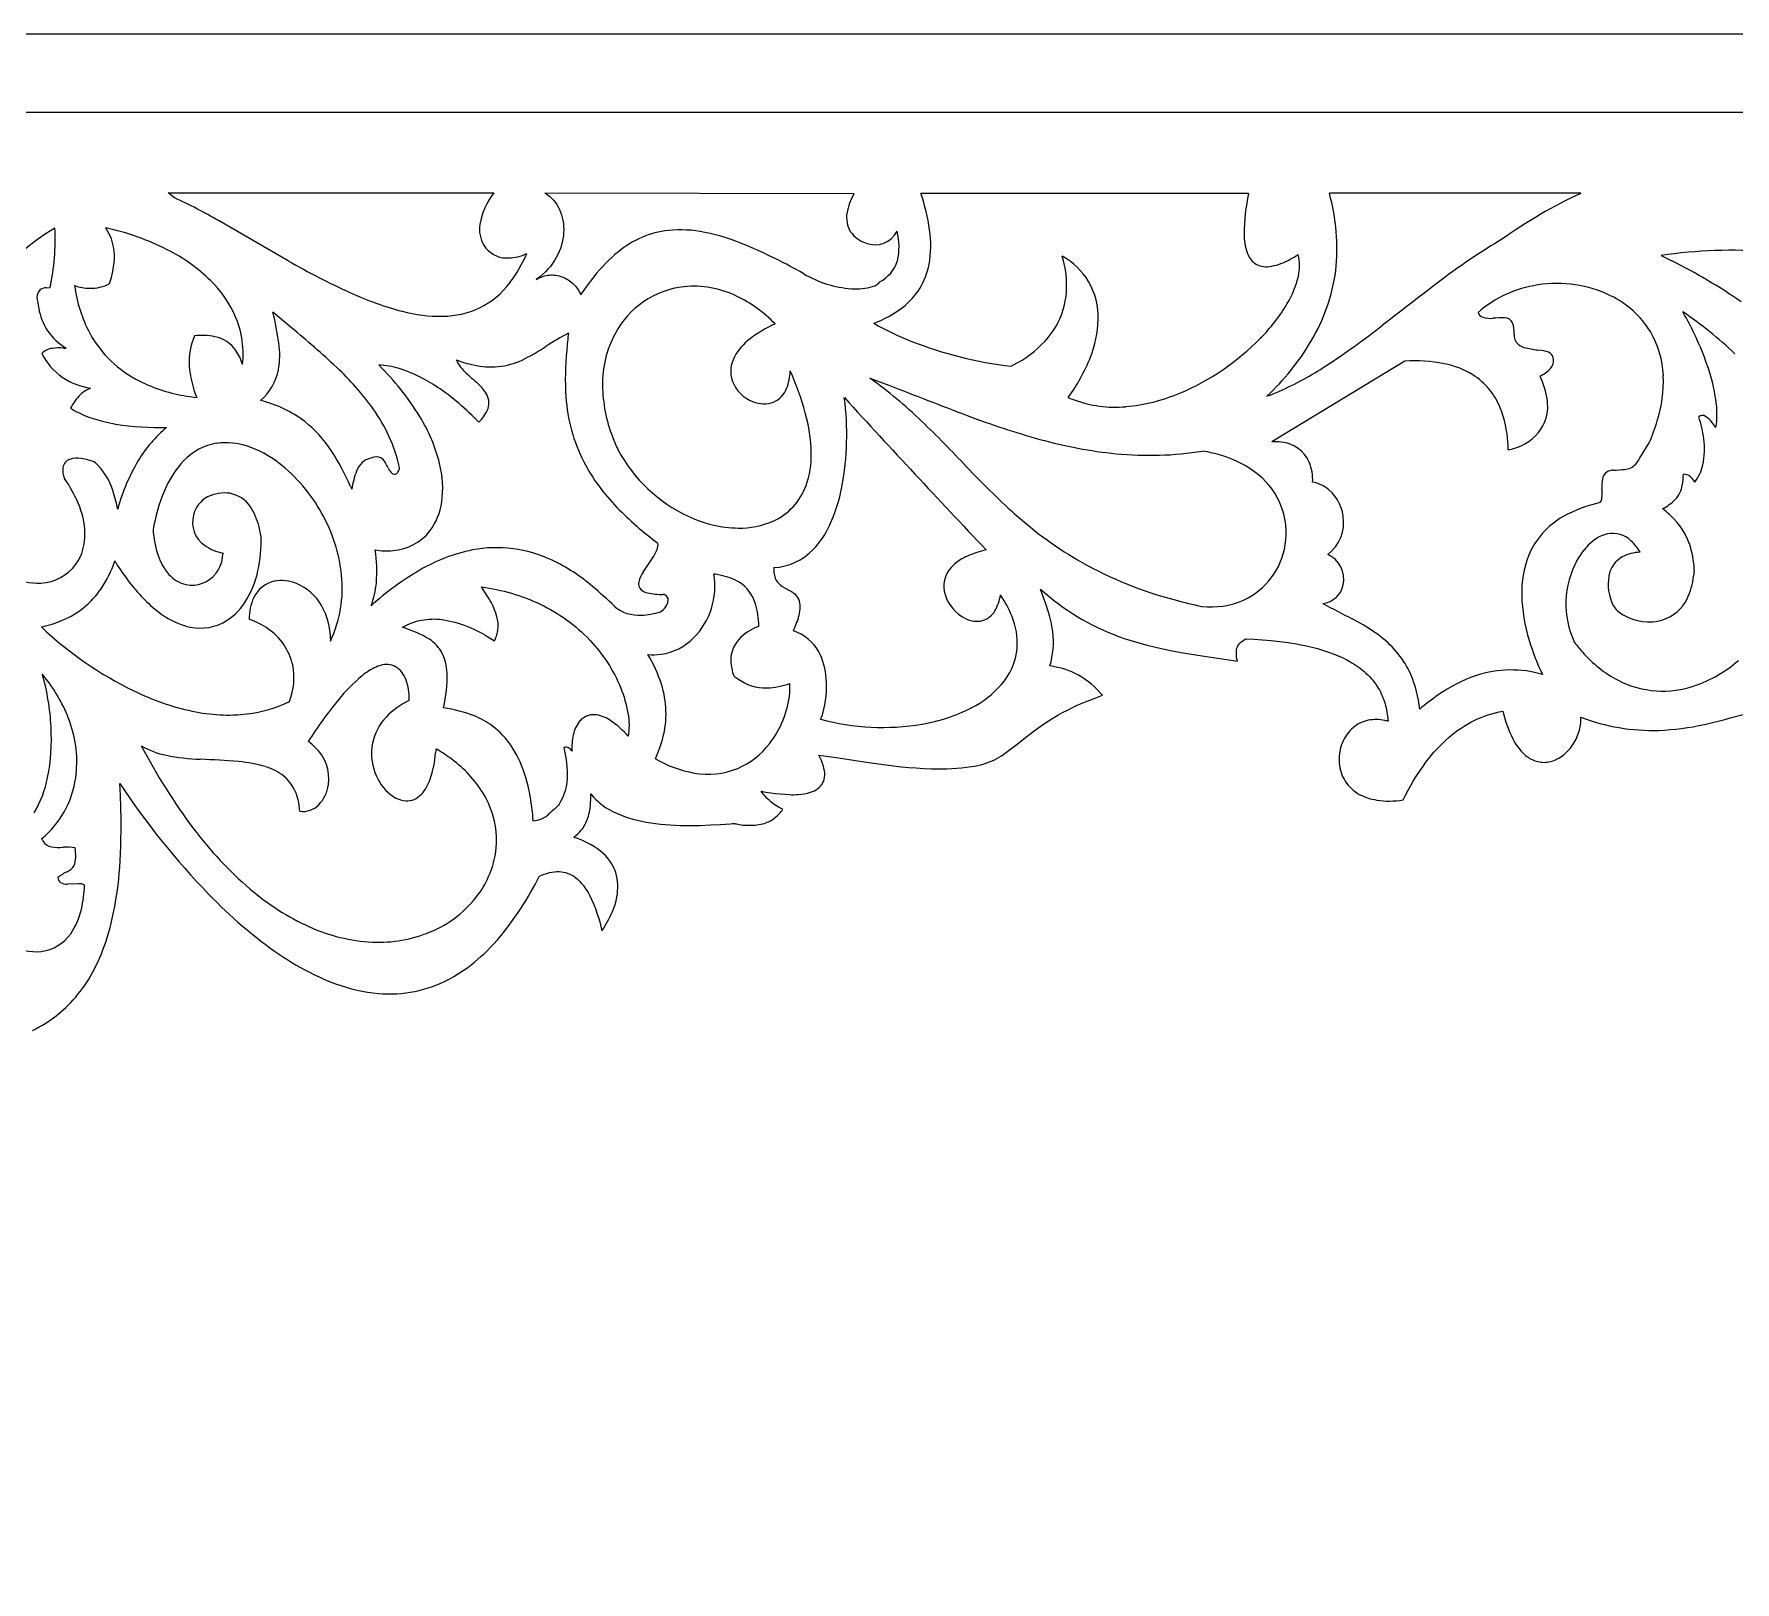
# Model space of a CAD drawing. Header units: millimetres. Extents: x -1870 to 562, y -551 to 7.
# Drawn here: x -608 to -24, y -524 to 7 of the extents above; entities that cross this region are included whole.
import ezdxf

# ---------------------------------------------------------------- set-up
doc = ezdxf.new("R2010")
doc.units = ezdxf.units.MM
doc.header["$MEASUREMENT"] = 0
doc.layers.add('DEFAULT_LAYER', color=1, linetype='Continuous', true_color=0xff0000)

msp = doc.modelspace()

# ---------------------------------------------------------------- linework, layer by layer
at = {"layer": 'DEFAULT_LAYER'}
for p, q in [((-562.04, -47.18), (-450.34, -47.18)), ((-559.89, -48.84), (-562.04, -47.18)), ((-432.77, -47.23), (-431.97, -47.75)), ((-326.75, -47.5), (-432.77, -47.23)), ((-431.97, -47.75), (-431.21, -48.33)), ((-431.21, -48.33), (-430.51, -48.96)), ((-430.51, -48.96), (-429.86, -49.65)), ((-429.86, -49.65), (-429.26, -50.39)), ((-429.26, -50.39), (-428.71, -51.17)), ((-428.71, -51.17), (-428.22, -51.99)), ((-428.22, -51.99), (-427.78, -52.86)), ((-191.35, -47.36), (-303.75, -47.36)), ((-77.37, -47.31), (-163.61, -47.31)), ((-520.87, -70.44), (-544.74, -56.68)), ((-427.78, -52.86), (-427.4, -53.76)), ((-427.4, -53.76), (-427.07, -54.69)), ((-427.07, -54.69), (-426.81, -55.66)), ((-426.81, -55.66), (-426.6, -56.65)), ((-426.6, -56.65), (-426.45, -57.66)), ((-426.45, -57.66), (-426.35, -58.7)), ((-426.81, -64.04), (-427.09, -65.12)), ((-426.6, -62.96), (-426.81, -64.04)), ((-426.44, -61.88), (-426.6, -62.96)), ((-426.35, -60.81), (-426.44, -61.88)), ((-426.35, -58.7), (-426.32, -59.74)), ((-426.32, -59.74), (-426.35, -60.81)), ((-439.78, -68.32), (-439.01, -68)), ((-428.87, -69.38), (-429.48, -70.41)), ((-428.33, -68.33), (-428.87, -69.38)), ((-427.85, -67.27), (-428.33, -68.33)), ((-427.44, -66.2), (-427.85, -67.27)), ((-427.09, -65.12), (-427.44, -66.2)), ((-49.78, -68.65), (-46.08, -70.5)), ((-433.59, -75.19), (-434.62, -76.05)), ((-434.08, -76.02), (-433.52, -75.82)), ((-432.63, -74.29), (-433.59, -75.19)), ((-433.52, -75.82), (-432.95, -75.65)), ((-432.95, -75.65), (-432.39, -75.51)), ((-431.73, -73.36), (-432.63, -74.29)), ((-432.39, -75.51), (-431.82, -75.42)), ((-431.82, -75.42), (-431.25, -75.36)), ((-430.91, -72.4), (-431.73, -73.36)), ((-431.25, -75.36), (-430.68, -75.33)), ((-430.17, -71.42), (-430.91, -72.4)), ((-430.68, -75.33), (-430.12, -75.33)), ((-429.48, -70.41), (-430.17, -71.42)), ((-430.12, -75.33), (-429.56, -75.37)), ((-429.56, -75.37), (-429, -75.44)), ((-429, -75.44), (-428.45, -75.54)), ((-428.45, -75.54), (-427.9, -75.67)), ((-427.9, -75.67), (-427.36, -75.82)), ((-427.36, -75.82), (-426.84, -76.01)), ((-603.88, -79.7), (-602.52, -79.61)), ((-434.62, -76.05), (-435.73, -76.87)), ((-435.73, -76.87), (-435.19, -76.55)), ((-435.19, -76.55), (-434.64, -76.27)), ((-434.64, -76.27), (-434.08, -76.02)), ((-426.84, -76.01), (-426.32, -76.22)), ((-426.32, -76.22), (-425.81, -76.46)), ((-425.81, -76.46), (-425.31, -76.72)), ((-425.31, -76.72), (-424.83, -77.01)), ((-424.83, -77.01), (-424.36, -77.32)), ((-424.36, -77.32), (-423.91, -77.66)), ((-423.91, -77.66), (-423.47, -78.02)), ((-423.47, -78.02), (-423.06, -78.39)), ((-423.06, -78.39), (-422.66, -78.79)), ((-422.66, -78.79), (-422.28, -79.21)), ((-422.28, -79.21), (-421.92, -79.65)), ((-421.92, -79.65), (-421.58, -80.1)), ((-421.58, -80.1), (-421.27, -80.57)), ((-421.27, -80.57), (-420.98, -81.06)), ((-420.98, -81.06), (-420.71, -81.56)), ((-420.71, -81.56), (-420.47, -82.08)), ((-519.72, -93.47), (-526.1, -88.13)), ((-597.93, -100.42), (-597.06, -100.48)), ((-137.72, -104.9), (-183.38, -132.57)), ((-321.25, -110.74), (-314.74, -113.16)), ((-272.8, -106.65), (-271.95, -106.18)), ((-91.43, -110.02), (-90.99, -110.97)), ((-30.97, -127.61), (-32.27, -125.96)), ((-57.15, -138.24), (-53.88, -132.94)), ((-499.46, -147.85), (-499.04, -148.78)), ((-566.91, -161.13), (-567.22, -162.65)), ((-580.31, -173.48), (-580.33, -173.51)), ((-580.28, -173.53), (-580.31, -173.48)), ((-580.2, -173.69), (-580.28, -173.53)), ((-580.04, -173.97), (-580.2, -173.69)), ((-543.29, -171.22), (-543.27, -171.06)), ((-543.27, -171.06), (-543.24, -170.94)), ((-543.23, -170.82), (-543.26, -170.8)), ((-543.24, -170.94), (-543.22, -170.85)), ((-543.22, -170.85), (-543.23, -170.82)), ((-399.05, -177.24), (-395.69, -172.18)), ((-38.43, -176.51), (-38.64, -178.66)), ((-506.34, -200.24), (-506.33, -200.96)), ((-604.6, -213.07), (-605.22, -212.3)), ((-470.21, -238.32), (-470.29, -239.27)), ((-470.16, -238.17), (-470.21, -238.32)), ((-470.06, -238.07), (-470.16, -238.17)), ((-469.94, -238.03), (-470.06, -238.07)), ((-469.87, -238.04), (-469.94, -238.03)), ((-469.8, -238.06), (-469.87, -238.04)), ((-605.02, -269.49), (-605.37, -268.7)), ((-592.73, -284.17), (-596.63, -284.35))]:
    msp.add_line(p, q, dxfattribs=at)
for points in [[(561.58, 7.33), (-653.92, 7.34)], [(-1843.33, -523.73), (-1843.33, -19.44), (-654.04, -19.44), (535.26, -19.44), (535.26, -523.73)], [(-608.62, -334.56), (-607.44, -333.95), (-606.28, -333.32), (-605.14, -332.66), (-604.01, -331.96), (-602.9, -331.23), (-601.9, -330.53), (-600.91, -329.79), (-599.95, -329.04), (-599, -328.26), (-598.07, -327.45), (-597.17, -326.62), (-596.29, -325.76), (-595.43, -324.89), (-594.6, -323.99), (-593.78, -323.07), (-593, -322.12), (-592.23, -321.16), (-591.5, -320.18), (-590.79, -319.18), (-590.1, -318.16), (-589.44, -317.13), (-588.71, -315.9), (-588.01, -314.66), (-587.34, -313.4), (-586.7, -312.13), (-586.1, -310.84), (-585.51, -309.54), (-584.96, -308.22), (-584.43, -306.9), (-583.86, -305.39), (-583.33, -303.86), (-582.84, -302.32), (-582.39, -300.77), (-581.96, -299.21), (-581.57, -297.65), (-581.21, -296.07), (-580.87, -294.49), (-580.38, -292.04), (-579.95, -289.58), (-579.57, -287.11), (-579.25, -284.64), (-579.03, -282.57), (-578.84, -280.51), (-578.68, -278.44), (-578.55, -276.36), (-578.43, -273.82), (-578.33, -271.27), (-578.26, -268.72), (-578.22, -266.17), (-578.21, -264.12), (-578.22, -262.07), (-578.3, -257.97), (-578.44, -253.87), (-578.6, -249.77), (-576.9, -252.31), (-575.18, -254.83), (-573.43, -257.33), (-571.64, -259.81), (-569.83, -262.27), (-567.99, -264.71), (-566.12, -267.12), (-564.23, -269.52), (-562.3, -271.89), (-560.35, -274.24), (-558.37, -276.56), (-556.36, -278.86), (-554.33, -281.14), (-552.27, -283.4), (-550.19, -285.63), (-548.08, -287.84), (-546.68, -289.26), (-545.28, -290.66), (-543.85, -292.05), (-542.41, -293.42), (-540.96, -294.77), (-539.49, -296.11), (-538, -297.43), (-536.49, -298.73), (-534.97, -300.01), (-533.44, -301.27), (-531.89, -302.51), (-530.32, -303.74), (-528.73, -304.94), (-527.14, -306.12), (-525.52, -307.28), (-523.89, -308.42), (-522.47, -309.37), (-521.03, -310.3), (-519.58, -311.2), (-518.1, -312.07), (-516.62, -312.91), (-515.11, -313.73), (-513.6, -314.52), (-512.07, -315.29), (-510.23, -316.17), (-508.38, -317.01), (-506.5, -317.8), (-504.59, -318.52), (-502.81, -319.13), (-501.01, -319.69), (-499.19, -320.2), (-497.36, -320.65), (-495.51, -321.04), (-493.65, -321.37), (-491.79, -321.63), (-489.91, -321.83), (-488.34, -321.94), (-486.78, -321.99), (-485.21, -321.99), (-483.64, -321.93), (-482.08, -321.81), (-480.52, -321.63), (-478.96, -321.4), (-477.42, -321.11), (-475.89, -320.77), (-474.37, -320.38), (-472.87, -319.93), (-471.38, -319.43), (-469.91, -318.88), (-468.46, -318.27), (-467.04, -317.61), (-465.64, -316.91), (-463.99, -315.99), (-462.38, -315.01), (-460.81, -313.96), (-459.28, -312.87), (-458.09, -311.96), (-456.92, -311.03), (-455.77, -310.07), (-454.64, -309.08), (-453.53, -308.07), (-452.45, -307.03), (-451.4, -305.96), (-450.38, -304.86), (-449.07, -303.4), (-447.8, -301.9), (-446.57, -300.37), (-445.37, -298.81), (-444.2, -297.23), (-443.06, -295.63), (-441.95, -294.01), (-440.86, -292.37), (-440.03, -291.08), (-439.23, -289.78), (-438.44, -288.46), (-437.67, -287.13), (-436.91, -285.79), (-436.18, -284.44), (-434.77, -281.71), (-433.9, -281.29), (-433.02, -280.92), (-432.11, -280.61), (-431.19, -280.35), (-430.36, -280.17), (-429.53, -280.04), (-428.69, -279.97), (-428.27, -279.97), (-427.85, -279.98), (-427.1, -280.06), (-426.36, -280.19), (-425.63, -280.37), (-424.91, -280.61), (-424.22, -280.9), (-423.54, -281.24), (-422.9, -281.62), (-422.29, -282.06), (-421.58, -282.66), (-420.92, -283.3), (-420.3, -283.98), (-419.71, -284.69), (-419.04, -285.56), (-418.42, -286.46), (-417.85, -287.39), (-417.34, -288.35), (-416.66, -289.79), (-416.04, -291.25), (-415.45, -292.73), (-414.92, -294.22), (-414.43, -295.74), (-413.99, -297.26), (-413.6, -298.8), (-413.25, -300.35), (-412.72, -299.57), (-412.21, -298.78), (-411.73, -297.97), (-411.26, -297.15), (-410.82, -296.32), (-410.41, -295.47), (-410.01, -294.62), (-409.64, -293.76), (-409.15, -292.52), (-408.72, -291.26), (-408.36, -289.99), (-408.21, -289.34), (-408.08, -288.69), (-407.93, -287.64), (-407.82, -286.59), (-407.77, -285.52), (-407.78, -284.46), (-407.85, -283.41), (-407.99, -282.36), (-408.21, -281.32), (-408.5, -280.3), (-408.69, -279.76), (-408.9, -279.23), (-409.13, -278.71), (-409.38, -278.19), (-409.65, -277.69), (-409.94, -277.19), (-410.25, -276.71), (-410.57, -276.24), (-411.27, -275.34), (-412.03, -274.48), (-412.86, -273.69), (-413.73, -272.95), (-414.76, -272.19), (-415.82, -271.48), (-416.91, -270.82), (-418.04, -270.21), (-419.19, -269.65), (-420.36, -269.14), (-421.55, -268.68), (-422.77, -268.28), (-422.51, -267.99), (-422.19, -267.68), (-421.37, -266.93), (-420.91, -266.47), (-420.41, -265.93), (-419.91, -265.3), (-419.41, -264.57), (-418.93, -263.72), (-418.7, -263.25), (-418.47, -262.74), (-418.26, -262.2), (-418.06, -261.62), (-417.87, -261), (-417.69, -260.34), (-417.53, -259.63), (-417.39, -258.89), (-417.27, -258.09), (-417.17, -257.25), (-417.09, -256.36), (-417.04, -255.42), (-417.01, -254.43), (-417.01, -253.38), (-416.57, -253.91), (-416.12, -254.43), (-415.65, -254.92), (-415.17, -255.41), (-414.66, -255.87), (-414.15, -256.32), (-413.07, -257.17), (-411.94, -257.97), (-410.75, -258.71), (-409.51, -259.39), (-408.22, -260.02), (-406.88, -260.59), (-405.5, -261.12), (-404.07, -261.59), (-402.61, -262.02), (-401.11, -262.41), (-399.58, -262.75), (-398.02, -263.05), (-396.42, -263.32), (-394.8, -263.54), (-393.16, -263.73), (-391.5, -263.88), (-389.82, -264), (-388.12, -264.09), (-386.41, -264.15), (-384.68, -264.19), (-382.95, -264.2), (-381.21, -264.19), (-379.48, -264.15), (-376, -264.02), (-372.54, -263.83), (-369.11, -263.59), (-368.47, -263.55), (-367.82, -263.54), (-367.63, -263.56), (-367.44, -263.59), (-367.06, -263.68), (-365.97, -263.89), (-364.85, -264.03), (-363.74, -264.11), (-362.62, -264.14), (-361.97, -264.14), (-361.32, -264.12), (-360.67, -264.08), (-360.02, -264.01), (-359.38, -263.91), (-358.74, -263.79), (-358.11, -263.64), (-357.48, -263.46), (-357, -263.29), (-356.53, -263.11), (-356.06, -262.9), (-355.6, -262.67), (-355.16, -262.43), (-354.72, -262.16), (-354.3, -261.88), (-353.88, -261.58), (-353.49, -261.26), (-353.1, -260.92), (-352.73, -260.57), (-352.37, -260.21), (-352.03, -259.83), (-351.7, -259.43), (-351.4, -259.03), (-351.11, -258.61), (-351.74, -258.33), (-352.36, -258.02), (-352.97, -257.69), (-353.56, -257.33), (-354.13, -256.95), (-354.69, -256.54), (-355.23, -256.11), (-355.75, -255.65), (-356.52, -254.92), (-357.26, -254.15), (-357.66, -253.67), (-358.04, -253.17), (-358.55, -252.44), (-356.93, -252.74), (-355.31, -253), (-353.68, -253.22), (-352.05, -253.38), (-350.49, -253.5), (-348.94, -253.59), (-348.16, -253.62), (-347.38, -253.62), (-346.6, -253.6), (-345.82, -253.55), (-344.76, -253.44), (-343.7, -253.28), (-342.65, -253.07), (-341.62, -252.79), (-340.96, -252.56), (-340.33, -252.27), (-339.73, -251.93), (-339.16, -251.53), (-338.69, -251.14), (-338.25, -250.7), (-337.86, -250.23), (-337.69, -249.97), (-337.54, -249.71), (-337.24, -249.05), (-337.01, -248.37), (-336.86, -247.67), (-336.78, -246.96), (-336.78, -246.57), (-336.79, -246.18), (-336.88, -245.41), (-337.03, -244.65), (-337.21, -243.89), (-337.51, -242.89), (-337.87, -241.91), (-338.29, -240.95), (-338.78, -240.02), (-332.9, -240.87), (-326.89, -241.75), (-323.89, -242.2), (-320.89, -242.67), (-318.31, -243.07), (-315.73, -243.43), (-313.14, -243.75), (-310.55, -244.03), (-307.96, -244.26), (-305.36, -244.46), (-302.75, -244.61), (-300.15, -244.71), (-298.41, -244.74), (-296.66, -244.74), (-294.92, -244.7), (-293.17, -244.62), (-291.49, -244.51), (-289.81, -244.36), (-288.13, -244.18), (-286.45, -243.96), (-285.35, -243.8), (-284.25, -243.6), (-283.16, -243.36), (-282.09, -243.06), (-281.17, -242.75), (-280.26, -242.41), (-279.36, -242.03), (-278.49, -241.62), (-277.68, -241.2), (-276.88, -240.76), (-276.11, -240.28), (-275.36, -239.77), (-273.46, -238.39), (-271.6, -236.97), (-269.75, -235.52), (-267.93, -234.04), (-266.42, -232.84), (-264.88, -231.67), (-263.32, -230.54), (-261.73, -229.45), (-260.12, -228.4), (-258.48, -227.38), (-256.82, -226.4), (-255.13, -225.46), (-253.48, -224.59), (-251.81, -223.75), (-250.11, -222.96), (-248.4, -222.21), (-246.68, -221.49), (-244.94, -220.8), (-243.19, -220.15), (-241.43, -219.53), (-242.32, -218.52), (-243.26, -217.55), (-244.24, -216.62), (-245.26, -215.73), (-246.31, -214.9), (-247.41, -214.11), (-248.53, -213.36), (-249.69, -212.67), (-250.84, -212.07), (-252.01, -211.52), (-253.22, -211.04), (-254.44, -210.61), (-255.69, -210.25), (-256.95, -209.94), (-258.22, -209.68), (-259.5, -209.47), (-259.12, -208.04), (-258.81, -206.6), (-258.57, -205.14), (-258.41, -203.67), (-258.33, -202.2), (-258.32, -200.72), (-258.39, -199.25), (-258.54, -197.78), (-258.67, -196.83), (-258.83, -195.88), (-259.01, -194.94), (-259.22, -194.01), (-259.69, -192.15), (-260.22, -190.31), (-260.81, -188.49), (-261.43, -186.67), (-262.73, -183.06), (-261.25, -184.38), (-259.75, -185.65), (-258.22, -186.89), (-256.65, -188.09), (-255.06, -189.25), (-253.44, -190.37), (-251.79, -191.45), (-250.12, -192.5), (-248.42, -193.5), (-246.7, -194.46), (-244.95, -195.37), (-243.18, -196.25), (-241.4, -197.08), (-239.59, -197.87), (-237.76, -198.61), (-235.92, -199.31), (-234, -199.99), (-232.06, -200.63), (-230.12, -201.23), (-228.16, -201.79), (-226.19, -202.32), (-224.21, -202.82), (-222.23, -203.29), (-220.24, -203.73), (-218.63, -204.06), (-217.02, -204.37), (-213.78, -204.93), (-207.29, -205.97), (-204.26, -206.45), (-201.23, -206.9), (-195.17, -207.79), (-195.33, -207.07), (-195.44, -206.35), (-195.5, -205.62), (-195.52, -204.89), (-195.5, -204.38), (-195.46, -203.86), (-195.36, -203.36), (-195.29, -203.11), (-195.19, -202.87), (-195.01, -202.51), (-194.8, -202.16), (-194.55, -201.84), (-194.27, -201.55), (-193.97, -201.3), (-193.66, -201.07), (-193.01, -200.62), (-192.38, -200.16), (-189.44, -200.3), (-186.51, -200.48), (-183.58, -200.73), (-180.66, -201.05), (-177.76, -201.43), (-174.86, -201.9), (-173.42, -202.17), (-171.98, -202.45), (-170.55, -202.76), (-169.11, -203.09), (-167.7, -203.46), (-166.29, -203.88), (-164.9, -204.33), (-163.52, -204.82), (-161.94, -205.41), (-160.38, -206.05), (-158.84, -206.73), (-158.09, -207.11), (-157.35, -207.5), (-155.87, -208.35), (-155.15, -208.8), (-154.43, -209.27), (-153.73, -209.76), (-153.04, -210.27), (-152.37, -210.8), (-151.71, -211.35), (-151.07, -211.92), (-150.45, -212.5), (-149.86, -213.11), (-149.28, -213.74), (-148.72, -214.38), (-148.2, -215.05), (-147.69, -215.74), (-147.22, -216.46), (-146.83, -217.08), (-146.47, -217.71), (-146.13, -218.36), (-145.8, -219.01), (-145.5, -219.68), (-145.22, -220.35), (-144.96, -221.03), (-144.73, -221.72), (-144.51, -222.42), (-144.32, -223.12), (-144.15, -223.83), (-144, -224.55), (-143.87, -225.26), (-143.76, -225.99), (-143.68, -226.71), (-143.61, -227.44), (-143.58, -227.84), (-143.5, -228.22), (-143.48, -228.37), (-143.49, -228.44), (-143.53, -228.46), (-144, -228.33), (-144.27, -228.25), (-144.59, -228.18), (-145.29, -228.04), (-145.99, -227.93), (-146.71, -227.87), (-147.42, -227.84), (-148.14, -227.85), (-148.85, -227.9), (-149.56, -227.99), (-150.27, -228.11), (-150.96, -228.28), (-151.64, -228.49), (-152.31, -228.74), (-152.97, -229.02), (-153.6, -229.35), (-154.22, -229.71), (-154.81, -230.12), (-155.37, -230.56), (-155.98, -231.1), (-156.54, -231.67), (-157.07, -232.28), (-157.56, -232.91), (-158.01, -233.57), (-158.42, -234.26), (-158.79, -234.97), (-159.12, -235.7), (-159.41, -236.44), (-159.66, -237.2), (-159.87, -237.98), (-160.04, -238.76), (-160.16, -239.56), (-160.25, -240.35), (-160.29, -241.16), (-160.28, -241.96), (-160.23, -242.79), (-160.14, -243.61), (-160, -244.43), (-159.82, -245.23), (-159.58, -246.03), (-159.3, -246.81), (-158.97, -247.57), (-158.59, -248.3), (-158.16, -249.01), (-157.69, -249.68), (-157.19, -250.33), (-156.64, -250.94), (-156.06, -251.52), (-155.44, -252.07), (-154.8, -252.58), (-154.12, -253.05), (-153.34, -253.52), (-152.53, -253.94), (-151.69, -254.3), (-150.83, -254.61), (-149.96, -254.88), (-149.08, -255.12), (-148.18, -255.32), (-147.29, -255.49), (-146.18, -255.65), (-145.06, -255.75), (-143.94, -255.8), (-142.82, -255.8), (-141.69, -255.76), (-140.57, -255.69), (-139.46, -255.58), (-138.35, -255.44), (-137.49, -253.75), (-136.6, -252.09), (-135.67, -250.44), (-134.7, -248.81), (-133.7, -247.21), (-132.66, -245.62), (-131.6, -244.06), (-130.5, -242.52), (-129.62, -241.35), (-128.7, -240.21), (-127.75, -239.09), (-126.78, -238), (-125.77, -236.94), (-124.73, -235.9), (-123.67, -234.9), (-122.57, -233.92), (-121.58, -233.08), (-120.56, -232.28), (-119.52, -231.51), (-118.44, -230.77), (-117.35, -230.07), (-116.23, -229.41), (-115.09, -228.79), (-113.93, -228.2), (-112.76, -227.65), (-111.56, -227.14), (-110.35, -226.67), (-109.12, -226.25), (-107.88, -225.86), (-106.63, -225.52), (-105.36, -225.22), (-104.09, -224.96), (-103.78, -226.21), (-103.43, -227.46), (-103.05, -228.69), (-102.64, -229.91), (-102.19, -231.12), (-101.7, -232.32), (-101.17, -233.49), (-100.6, -234.65), (-100.08, -235.58), (-99.51, -236.47), (-98.89, -237.33), (-98.24, -238.17), (-97.8, -238.7), (-97.33, -239.21), (-96.83, -239.69), (-96.31, -240.15), (-95.9, -240.48), (-95.46, -240.79), (-95.01, -241.08), (-94.55, -241.34), (-94.07, -241.58), (-93.58, -241.79), (-93.08, -241.98), (-92.57, -242.14), (-92.06, -242.28), (-91.53, -242.38), (-91.01, -242.46), (-90.48, -242.51), (-89.95, -242.53), (-89.41, -242.51), (-88.88, -242.47), (-88.35, -242.39), (-87.74, -242.26), (-87.15, -242.09), (-86.56, -241.89), (-85.99, -241.65), (-85.43, -241.38), (-84.89, -241.09), (-84.37, -240.76), (-83.86, -240.41), (-83.34, -240.02), (-82.85, -239.61), (-82.37, -239.19), (-81.91, -238.74), (-81.46, -238.28), (-81.04, -237.8), (-80.64, -237.3), (-80.26, -236.78), (-79.91, -236.24), (-79.57, -235.69), (-79.26, -235.12), (-78.97, -234.55), (-78.7, -233.96), (-78.45, -233.36), (-78.23, -232.76), (-78.02, -232.14), (-77.85, -231.52), (-77.69, -230.9), (-77.56, -230.26), (-77.46, -229.63), (-77.38, -228.99), (-77.33, -228.34), (-77.3, -227.7), (-77.3, -227.05), (-75.7, -227.64), (-74.09, -228.18), (-72.47, -228.69), (-70.83, -229.16), (-69.18, -229.59), (-67.53, -229.97), (-65.86, -230.32), (-64.19, -230.62), (-62.51, -230.89), (-60.82, -231.11), (-59.13, -231.29), (-57.43, -231.43), (-55.73, -231.52), (-54.03, -231.57), (-52.33, -231.58), (-50.63, -231.55), (-48.65, -231.45), (-46.68, -231.31), (-44.7, -231.12), (-42.74, -230.88), (-40.77, -230.6), (-38.82, -230.29), (-36.87, -229.93), (-34.93, -229.54), (-32.58, -229.02), (-30.25, -228.45), (-27.93, -227.84), (-25.62, -227.19), (-21.68, -226.06)]]:
    msp.add_lwpolyline(points, dxfattribs=at)
msp.add_lwpolyline([(-423.45, -238.7), (-423.72, -238.36), (-424.01, -238.05), (-424.33, -237.79), (-424.67, -237.58), (-425.03, -237.43), (-425.42, -237.34), (-425.84, -237.34), (-426.28, -237.41), (-425.91, -239.26), (-425.62, -240.98), (-425.39, -242.6), (-425.23, -244.1), (-425.14, -245.51), (-425.11, -246.83), (-425.14, -248.06), (-425.23, -249.21), (-425.37, -250.3), (-425.57, -251.33), (-425.82, -252.3), (-426.12, -253.22), (-426.46, -254.11), (-426.84, -254.96), (-427.27, -255.79), (-427.73, -256.6), (-427.92, -256.91), (-428.13, -257.19), (-428.57, -257.7), (-429.04, -258.17), (-429.54, -258.6), (-430.59, -259.46), (-431.12, -259.93), (-431.64, -260.45), (-431.89, -260.71), (-432.16, -260.95), (-432.45, -261.17), (-432.74, -261.37), (-433.36, -261.73), (-434.01, -262.02), (-434.69, -262.26), (-435.38, -262.46), (-436.08, -262.62), (-436.79, -262.75), (-436.87, -261.5), (-436.98, -260.24), (-437.11, -258.99), (-437.26, -257.74), (-437.44, -256.49), (-437.64, -255.25), (-437.86, -254.01), (-438.1, -252.77), (-438.45, -251.12), (-438.85, -249.45), (-439.31, -247.75), (-439.86, -246), (-440.31, -244.78), (-440.78, -243.57), (-441.3, -242.37), (-441.85, -241.19), (-442.43, -240.03), (-443.06, -238.9), (-443.73, -237.78), (-444.45, -236.69), (-445.11, -235.76), (-445.81, -234.86), (-446.55, -233.99), (-447.33, -233.15), (-448.13, -232.34), (-448.97, -231.57), (-449.84, -230.82), (-450.74, -230.12), (-451.47, -229.59), (-452.22, -229.09), (-452.98, -228.61), (-453.75, -228.15), (-454.54, -227.72), (-455.35, -227.32), (-456.16, -226.94), (-456.99, -226.59), (-458.27, -226.1), (-459.56, -225.66), (-460.87, -225.27), (-462.19, -224.92), (-463.51, -224.6), (-464.85, -224.31), (-466.19, -224.05), (-467.53, -223.81), (-467.23, -222.35), (-466.97, -220.88), (-466.75, -219.4), (-466.57, -217.91), (-466.44, -216.43), (-466.36, -214.93), (-466.33, -213.44), (-466.35, -211.95), (-466.41, -210.99), (-466.53, -210.03), (-466.71, -209.09), (-466.93, -208.16), (-467.14, -207.39), (-467.39, -206.62), (-467.67, -205.88), (-468.01, -205.16), (-468.42, -204.44), (-468.87, -203.75), (-469.36, -203.08), (-469.89, -202.45), (-470.46, -201.85), (-471.07, -201.29), (-471.71, -200.77), (-472.39, -200.3), (-473.47, -199.65), (-474.59, -199.06), (-475.73, -198.51), (-476.88, -198.01), (-478.06, -197.53), (-479.24, -197.08), (-481.61, -196.21), (-480.85, -195.78), (-480.07, -195.38), (-479.27, -195.02), (-478.46, -194.69), (-477.63, -194.4), (-476.8, -194.14), (-475.95, -193.92), (-475.09, -193.74), (-474.23, -193.59), (-473.36, -193.48), (-472.49, -193.4), (-471.61, -193.36), (-470.74, -193.35), (-469.86, -193.38), (-468.99, -193.45), (-468.12, -193.56), (-467, -193.73), (-465.89, -193.94), (-464.78, -194.17), (-463.68, -194.44), (-462.59, -194.75), (-461.51, -195.08), (-460.44, -195.46), (-459.38, -195.87), (-458.17, -196.39), (-456.97, -196.94), (-455.78, -197.52), (-454.61, -198.13), (-453.45, -198.76), (-452.31, -199.42), (-451.18, -200.11), (-450.07, -200.83), (-449.84, -200.35), (-449.64, -199.86), (-449.45, -199.36), (-449.29, -198.86), (-449.15, -198.35), (-449.04, -197.83), (-448.95, -197.31), (-448.89, -196.78), (-448.85, -196.26), (-448.83, -195.73), (-448.84, -195.2), (-448.87, -194.67), (-448.93, -194.14), (-449.01, -193.62), (-449.12, -193.1), (-449.25, -192.59), (-449.63, -191.37), (-450.08, -190.17), (-450.58, -188.99), (-451.14, -187.84), (-451.52, -187.13), (-451.92, -186.43), (-452.77, -185.06), (-454.51, -182.36), (-453.22, -182.54), (-451.92, -182.75), (-450.63, -182.99), (-449.34, -183.24), (-448.05, -183.53), (-446.77, -183.84), (-445.49, -184.17), (-444.23, -184.53), (-442.96, -184.91), (-441.71, -185.32), (-440.46, -185.75), (-439.22, -186.21), (-437.99, -186.69), (-436.78, -187.2), (-435.57, -187.73), (-434.37, -188.28), (-433.19, -188.87), (-432.02, -189.47), (-430.87, -190.1), (-429.73, -190.76), (-428.6, -191.44), (-427.49, -192.14), (-426.4, -192.87), (-425.32, -193.63), (-424.26, -194.41), (-423.22, -195.22), (-422.2, -196.05), (-421.2, -196.9), (-420.22, -197.78), (-419.27, -198.69), (-418.33, -199.62), (-417.42, -200.57), (-416.59, -201.48), (-415.77, -202.41), (-414.98, -203.36), (-414.2, -204.32), (-413.45, -205.3), (-412.72, -206.29), (-412.01, -207.29), (-411.33, -208.32), (-410.66, -209.35), (-410.03, -210.41), (-409.42, -211.47), (-408.83, -212.56), (-408.27, -213.65), (-407.74, -214.77), (-407.23, -215.89), (-406.76, -217.03), (-406.35, -218.08), (-405.98, -219.13), (-405.63, -220.19), (-405.31, -221.26), (-405.02, -222.34), (-404.76, -223.42), (-404.52, -224.51), (-404.31, -225.61), (-404.14, -226.65), (-404.02, -227.68), (-403.94, -228.73), (-403.91, -229.77), (-403.93, -230.78), (-403.98, -231.79), (-404.06, -232.7), (-404.18, -233.6), (-404.84, -232.86), (-405.52, -232.15), (-406.22, -231.47), (-406.94, -230.8), (-407.68, -230.16), (-408.45, -229.54), (-409.22, -228.94), (-410.02, -228.36), (-410.59, -227.98), (-411.19, -227.62), (-411.8, -227.3), (-412.44, -227.01), (-413.08, -226.76), (-413.74, -226.55), (-414.41, -226.37), (-415.1, -226.25), (-415.5, -226.2), (-415.9, -226.18), (-416.31, -226.18), (-416.71, -226.21), (-417.11, -226.27), (-417.5, -226.35), (-417.89, -226.46), (-418.27, -226.59), (-418.65, -226.75), (-419.01, -226.93), (-419.36, -227.13), (-419.7, -227.35), (-420.02, -227.6), (-420.32, -227.86), (-420.61, -228.15), (-420.87, -228.45), (-421.27, -228.97), (-421.62, -229.52), (-421.95, -230.09), (-422.23, -230.67), (-422.49, -231.27), (-422.71, -231.89), (-422.91, -232.51), (-423.07, -233.14), (-423.21, -233.82), (-423.33, -234.51), (-423.41, -235.21), (-423.47, -235.9), (-423.5, -236.6), (-423.5, -237.3), (-423.49, -238)], close=True, dxfattribs=at)
for centre, radius, start, end in [((-635.31, -213.08), 180.73, 59.92336, 65.33379), ((-428.53, -63.38), 27.17, 143.39082, 168.50609), ((-309.27, -57.53), 20.15, 150.14516, 170.12193), ((-370.56, -69.79), 70.48, 8.1267, 18.55135), ((-121.07, -62.09), 71.81, 168.16773, 179.37685), ((-231.47, -66.34), 70.47, 353.85838, 15.66524), ((-6.8, -199.28), 167.55, 114.9096, 125.62537), ((-443.77, -59.39), 11.48, 172.86516, 210.09017), ((-320.24, -55.71), 9.04, 169.57847, 211.84276), ((-565.13, -120.8), 71.18, 120.16176, 143.09968), ((-680.76, -63.13), 79.96, 348.10163, 2.77733), ((-601.91, -144.5), 87.31, 63.04923, 77.81447), ((-597.54, -68.85), 17.07, 356.49713, 34.58139), ((-386.75, -92.47), 32.63, 96.45865, 129.66202), ((-386.25, -100.28), 40.44, 78.13008, 95.91741), ((-393.57, -135.8), 76.71, 66.96106, 78.23652), ((-319.33, -54.37), 10.53, 215.43881, 251.39313), ((-319.54, -56.34), 8.61, 248.53452, 332.43765), ((-334.37, -65.68), 23.1, 348.08413, 13.40399), ((-337.13, -65.22), 36.73, 349.87974, 8.45317), ((-172.15, -61.15), 20.73, 180.42075, 198.34087), ((-0.06, -240.81), 206.09, 120.41418, 126.94131), ((-615.65, -67.27), 35.25, 341.90409, 355.72864), ((-589.24, -120.15), 59.86, 45.73357, 63.29744), ((-445.8, -60.15), 9.35, 212.3012, 268.65654), ((-445.52, -55.01), 14.49, 268.04721, 293.33968), ((-482.72, -49.4), 47.5, 323.05257, 336.94971), ((-374.77, -108.1), 52.31, 128.83646, 142.02282), ((-438.13, -240.82), 190.79, 60.4026, 66.98956), ((-288.9, -79.08), 35.15, 356.10999, 16.82663), ((-266.58, -89.75), 23.72, 30.98537, 61.47804), ((-184.29, -65.07), 7.97, 199.12606, 231.30696), ((-198.98, -28.83), 46.58, 296.73895, 301.96387), ((-190.05, -72.14), 16.18, 347.32575, 13.55221), ((-25.78, -228.52), 161.66, 85.34997, 98.53802), ((-388.86, 160.04), 265.61, 240.19746, 245.37754), ((-325.03, -43.33), 36.8, 239.1419, 265.97479), ((-324.12, -66.28), 13.03, 298.74873, 341.31796), ((-324.68, -67.27), 24.12, 307.3482, 349.46988), ((-185.3, -65.39), 7.11, 236.01667, 278.95569), ((-186.85, -53.64), 18.96, 278.04886, 297.72301), ((-205, -68.83), 31.49, 328.79455, 347.43275), ((-225.61, -64.89), 64.83, 329.12232, 352.03201), ((-133.46, -245.93), 195.98, 55.45588, 63.52316), ((-602.59, -83.37), 4.51, 141.77142, 174.54506), ((-603.9, -83), 3.3, 89.71085, 132.7718), ((-588.8, -63.61), 16.27, 250.75352, 269.35247), ((-546.47, -72.68), 48.11, 187.51155, 208.02436), ((-588.31, -67.75), 12.15, 266.80503, 300.47576), ((-575.2, -105.63), 39.66, 26.17686, 45.61977), ((-454.88, 15.58), 106.78, 245.28576, 255.44959), ((-468.09, -60.42), 29.19, 296.19729, 323.07639), ((-348.9, -129.26), 85.73, 141.52041, 146.60976), ((-381.63, -109.83), 30.67, 96.40539, 152.06823), ((-381.71, -112.83), 33.64, 64.12863, 95.7117), ((-326.07, -59.93), 20.18, 265.61162, 286.53189), ((-321.62, -74.49), 4.95, 285.16576, 319.61368), ((-281.32, -79.15), 27.59, 316.57175, 355.18735), ((-267.75, -89.93), 24.83, 358.22322, 29.94968), ((830.37, -1342.33), 1585.57, 127.00346, 127.9786), ((-86.4, -118.06), 39.71, 98.23217, 131.26807), ((-85.45, -120.38), 42.15, 64.22224, 99.06355), ((-557.19, -76.68), 50.28, 187.15303, 191.46703), ((-585.07, -82.87), 21.74, 190.07936, 212.13983), ((-468.14, -59.01), 30.48, 270.57571, 295.11434), ((-387.6, -125.06), 47.21, 44.32682, 64.16431), ((-333.11, -56.04), 38.16, 290.15086, 307.18734), ((-231.15, -53.49), 61.81, 315.17983, 329.18894), ((-81.3, -111.87), 32.68, 31.6164, 64.27613), ((-569.37, -102.48), 33.04, 353.88516, 25.73205), ((-634.95, -114.61), 112.02, 8.21223, 13.67016), ((-468.46, -37.52), 51.97, 255.23724, 270.69741), ((-336.11, -131.13), 42.89, 114.39828, 128.00547), ((-270.62, -5.61), 99.37, 240.22879, 248.41479), ((-280.74, -89.6), 37.82, 338.38423, 358.33281), ((-317.98, 127.16), 279.4, 303.2501, 308.16196), ((-109.97, -87.22), 2.8, 200.80574, 248.31804), ((-108.42, -81.52), 8.7, 252.66973, 276.2653), ((-104, -134.4), 44.38, 89.3347, 94.48876), ((-103.42, -92.93), 2.9, 23.76077, 91.22095), ((-110.86, -95.19), 10.67, 357.90242, 18.74878), ((-140.78, -144.17), 113.36, 19.74826, 29.70158), ((-121.03, -204.24), 140.39, 46.53057, 55.8925), ((-586.76, -83.1), 20.19, 214.14755, 239.34264), ((-554.25, -76.32), 39.54, 208.66825, 243.64035), ((-532.32, -105.1), 22.54, 156.76921, 183.37175), ((-550.47, -119.27), 23.2, 78.91259, 96.3526), ((-548.17, -107.65), 11.35, 34.51976, 79.0185), ((-553.21, -102.83), 29.44, 350.17772, 8.24635), ((-706.95, -322.81), 296.06, 46.78264, 50.77282), ((-387.94, -166.72), 80.33, 117.22648, 123.62514), ((-212.63, -120.24), 213.53, 173.28896, 174.85971), ((-376.19, -112.72), 36.83, 152.06051, 180.83272), ((-350.78, -112.68), 19.33, 127.41562, 151.37898), ((-256.02, 32.95), 140.6, 248.65949, 263.14229), ((-290.17, -71), 39.62, 297.37176, 316.79429), ((-247.91, -37.7), 84.83, 292.86233, 315.59331), ((-243.79, -54.22), 85.92, 313.13825, 329.24096), ((-96.01, -95.94), 4.21, 175.09919, 227.72358), ((-94.53, -93.65), 6.91, 231.47367, 256.68315), ((-81.46, -111.18), 32.46, 2.27135, 30.43159), ((-601.03, -106.51), 6.06, 97.35186, 136.08797), ((-585.62, -92.24), 22.19, 206.9494, 234.94691), ((-599.59, -115.58), 15.25, 83.73699, 98.36307), ((-554.11, -111.49), 18.43, 17.35156, 33.90369), ((-448.42, -65.82), 41.34, 249.06299, 257.6662), ((-452.85, -100.12), 11.2, 202.63683, 227.9501), ((-451.39, -81.08), 25.8, 256.8664, 294.66666), ((-468.3, -46.71), 64.09, 295.57852, 304.03469), ((-330.1, -110.75), 95.68, 174.21753, 183.84841), ((-358.63, -108.41), 10.39, 151.32565, 197.93573), ((-304.05, -80.16), 62.97, 323.81134, 338.20327), ((-134.38, -159.36), 54.56, 79.27002, 93.51253), ((-87.98, -64.43), 36.85, 257.23136, 264.1787), ((-92.67, -113.04), 11.98, 69.35899, 85.47418), ((-89.26, -104.18), 2.49, 9.31979, 70.71158), ((-90.79, -104.68), 4.08, 317.45384, 12.83479), ((-584.87, -90.12), 24.37, 236.37806, 260.99461), ((-518.64, -103.62), 36.29, 184.44458, 202.29616), ((-542.95, -104.01), 19.14, 311.2454, 348.41208), ((-568.73, -176.37), 94.69, 35.61596, 47.05831), ((-491.89, -138.21), 32.11, 73.57211, 86.28028), ((-554.37, -172.04), 92.23, 31.51189, 45.57796), ((-497.64, -154.65), 49.51, 55.66239, 72.57058), ((-308.51, 54.2), 222.5, 226.96484, 228.58992), ((-366.21, -107.88), 17.56, 338.66841, 358.92356), ((-438.33, -148.87), 98.47, 15.471, 24.38831), ((-412.04, -237.97), 156.3, 46.03624, 54.48868), ((-225.32, -14.35), 110.25, 293.8714, 303.30594), ((-130.07, -135.34), 30.16, 58.60945, 78.83019), ((-127.04, -129.61), 23.69, 21.6458, 57.63749), ((-95.63, -100.21), 10.67, 293.19108, 317.36026), ((-95.11, -111.57), 46.11, 342.58189, 2.0797), ((-91.84, -126.9), 61.47, 7.89865, 20.00789), ((-579.38, -129.14), 18.07, 134.96866, 153.41515), ((-585.5, -123.15), 9.51, 109.56226, 134.34628), ((-546.97, -61.64), 55.92, 243.6401, 261.11852), ((-518.96, -186.34), 87.71, 43.5812, 55.84245), ((-465.84, -123.98), 15.19, 30.38887, 48.04312), ((-458.17, -119.21), 6.17, 335.52205, 28.28713), ((-362.13, -112.52), 50.89, 180.83627, 201.16696), ((-357.2, -107.47), 12.05, 200.0754, 250.0079), ((-357.72, -111.17), 8.46, 293.59527, 338.47609), ((1313.81, 4065.1), 4484.42, 248.70587, 249.07271), ((-238.84, -59.74), 60.99, 275.02608, 293.0509), ((-215.72, -34.3), 88.13, 290.37073, 293.41444), ((-111.42, -120.95), 22.74, 3.75617, 26.05202), ((-573.36, -84.13), 43.07, 239.00102, 244.08823), ((-541.7, -34.51), 83.55, 260.41741, 262.76482), ((-539.77, -157.81), 40.53, 52.61559, 76.52779), ((-538.24, -154.41), 57.12, 13.19521, 35.52296), ((-465.47, -115.81), 14.22, 314.95416, 335.22955), ((-368.69, -113.47), 57, 183.72553, 207.07211), ((-357.66, -109.9), 9.61, 247.6576, 290.24274), ((-426.1, -130.09), 96.89, 349.37497, 7.52094), ((3032.39, 2964.92), 4561.43, 222.51133, 223.40844), ((-235.73, -77.5), 43.51, 246.27765, 249.18553), ((-237.15, -79.91), 40.76, 249.85417, 275.14531), ((-140.64, -135.03), 38.34, 3.2614, 21.67561), ((-103.11, -120.39), 14.41, 321.53059, 3.70516), ((-63.03, -122.99), 32.39, 351.79179, 8.04929), ((-572.42, -78.49), 48.58, 245.99989, 261.01936), ((-564.92, -30.61), 97.05, 261.06228, 271.374), ((-533.41, -162.39), 45.39, 130.01439, 148.94595), ((-541.46, -158.68), 42.25, 33.28641, 51.50838), ((-524.8, -154.03), 57.62, 14.12766, 31.61385), ((-396.35, -137.5), 54.97, 1.07943, 15.72499), ((-656.03, -488.49), 506.01, 43.35596, 45.84318), ((-182.77, 154.79), 297.51, 249.29569, 254.36999), ((-116.34, -105.75), 68.12, 336.48279, 343.26414), ((-35.58, -125.44), 1.94, 56.30689, 132.09036), ((-70.31, -135.68), 35.41, 6.69755, 19.25779), ((-39.64, -131.44), 9.18, 36.64689, 55.99157), ((-542.27, -152.74), 19.9, 98.90167, 136.75593), ((-542.22, -155.78), 22.91, 71.18572, 97.84471), ((-546.68, -169.23), 37.08, 52.56745, 71.35845), ((-367.2, -115.37), 45.14, 200.1147, 206.31572), ((-221.01, 18.85), 156.29, 254.4457, 264.22319), ((-182.09, -148.29), 15.78, 82.44239, 94.66255), ((-181.3, -144.39), 11.81, 24.18968, 83.76718), ((-168.77, -137.67), 66.58, 2.03797, 4.15051), ((-105.12, -118.16), 17.38, 279.54944, 319.88475), ((-60.58, -135.03), 25.67, 347.69758, 7.80118), ((-594.8, -141.86), 3.41, 106.17755, 171.99243), ((-593.23, -146.16), 7.98, 80.7944, 108.44247), ((-593.85, -153.73), 15.57, 63.82218, 82.99825), ((-602.34, -156.04), 22.38, 17.57403, 46.68563), ((-516.78, -172.3), 64.75, 149.01822, 165.08608), ((-533.71, -161), 31.79, 136.48153, 155.84156), ((-558.15, -183.87), 55.68, 28.72562, 52.35709), ((-574.25, -180.27), 81.51, 23.43635, 33.32711), ((-489.8, -145.44), 8.09, 134.539, 159.96884), ((-491.84, -143.63), 5.38, 110.47693, 132.58786), ((-489.99, -146.15), 8.43, 94.37278, 116.26493), ((-490.53, -140.97), 3.23, 34.29215, 91.81677), ((-503.54, -149.32), 18.69, 23.87606, 32.96622), ((-502.57, -148.53), 34.72, 352.19623, 14.27493), ((-360.27, -108.35), 66.83, 207.70029, 224.34031), ((-361.09, -110.18), 52.95, 208.4202, 244.79755), ((-372.11, -137.18), 30.73, 340.21007, 1.33465), ((-225.43, -21.95), 115.25, 264.36451, 279.1469), ((-215.61, -186.79), 51.75, 73.02545, 80.54142), ((-210.42, -171.45), 35.57, 50.69514, 73.81511), ((-184.89, -145.52), 15.55, 356.79702, 22.56636), ((-65.91, -133.8), 9.82, 318.83444, 333.09027), ((-590.32, -142.14), 7.9, 174.51836, 202.09666), ((-635.76, -171.83), 46.55, 23.01296, 35.02472), ((-470.25, -153.19), 29.13, 158.80747, 171.29294), ((-482.76, -140.21), 3.99, 202.75618, 233.48985), ((-484.39, -142.32), 1.34, 235.56938, 329.94465), ((-486.75, -140.76), 4.17, 327.59359, 351.4481), ((-70.22, 64.78), 299.78, 223.37746, 227.78349), ((-204.15, -163.83), 25.7, 350.87714, 50.75075), ((-57.55, -147.54), 12.57, 169.96407, 184.52375), ((-66.23, -145.94), 3.74, 126.38265, 170.90821), ((-65.93, -147.44), 5.17, 92.85891, 119.22858), ((-69.77, -56.21), 86.15, 272.389, 275.03726), ((-62.69, -136.26), 5.78, 274.71114, 316.18714), ((-76.1, -141.93), 34.03, 350.79994, 357.00484), ((-41.85, -146.71), 3.01, 45.70819, 95.28048), ((-44.92, -150.31), 7.74, 30.52929, 48.04289), ((-49.69, -137.41), 14.53, 321.91479, 347.7278), ((-638.45, -167.53), 60.28, 11.38125, 17.6226), ((-510.09, -172.03), 57.86, 155.44281, 169.1376), ((-544.08, -159.89), 9.54, 118.2646, 166.91908), ((-542.71, -163.25), 13.15, 81.94616, 116.56084), ((-542.83, -160.85), 10.81, 33.75267, 79.55761), ((-363.32, -140.29), 21.41, 294.30644, 340.07258), ((-385, -138), 55.04, 334.94353, 349.58359), ((-171.55, -158.26), 12.07, 56.84757, 79.55931), ((-173.16, -160), 14.41, 7.67625, 55.2438), ((-89.59, -150.12), 19.57, 354.70489, 4.64548), ((-51.55, -146.15), 9.11, 316.68461, 352.30351), ((-618.51, -164.81), 27.93, 1.78261, 23.59044), ((-551.43, -166.53), 21.11, 13.06959, 33.59397), ((-556.58, -183.91), 54.32, 5.9334, 29.55843), ((-489.49, -150.24), 21.53, 323.22467, 351.98808), ((-328.34, -77.82), 111, 224.08943, 233.74477), ((-181.24, -56.43), 135.41, 228.11045, 240.24111), ((-61.38, -197.41), 44.96, 101.95756, 119.30022), ((-73.49, -151.45), 3.42, 324.66485, 351.96098), ((-57.2, -139.62), 17.73, 296.57331, 313.8395), ((-93.15, -207.26), 67.89, 46.2645, 49.72182), ((-531.35, -160.27), 35.96, 183.79154, 198.35944), ((-544.06, -160.18), 9.63, 165.23706, 234.84882), ((-566.39, -170.71), 36.64, 8.86998, 14.14359), ((-486.18, -152.21), 17.71, 274.39828, 321.90174), ((-365.5, -119.87), 42.31, 244.61672, 268.7333), ((-365.96, -133.3), 28.87, 269.04701, 293.36316), ((-362.52, -148.67), 30.16, 316.37983, 335.20967), ((-172.46, -160.26), 13.75, 307.25623, 9.17051), ((-69.82, -182.2), 27.56, 119.47265, 157.566), ((-62.38, -175.51), 23.66, 19.78588, 46.94799), ((-608.18, -164.61), 17.6, 325.47598, 2.18468), ((-539.51, -153.46), 17.74, 235.31787, 257.78001), ((-576.92, -166.81), 46.76, 347.71542, 2.14644), ((-449.32, -212.99), 44.11, 64.51908, 100.91138), ((-405.01, -165.7), 11.35, 325.21484, 345.78797), ((-398.36, -167.81), 4.4, 351.12119, 6.23159), ((-203.52, -164.12), 25.04, 294.55217, 351.30448), ((-58.37, -184.35), 23.13, 129.9806, 150.85484), ((-65.22, -176.48), 12.7, 103.45903, 129.12231), ((-66.42, -172.95), 8.99, 45.8888, 101.2463), ((-71.57, -178.84), 16.81, 30.00594, 47.27991), ((-70.99, -177.9), 32.59, 2.44847, 18.61923), ((-606.46, -165.16), 15.88, 272.72814, 323.59033), ((-620.43, -159.31), 42.54, 326.22414, 340.4999), ((-508.09, -129.12), 84.78, 211.93565, 217.45632), ((-547.39, -165.58), 19.06, 198.39278, 221.01879), ((-554.46, -170.8), 11.18, 322.32389, 357.8392), ((-487.14, -144.93), 25.03, 261.03881, 275.29564), ((-538.35, -177.12), 47.9, 355.4925, 8.9633), ((-445.79, -227.62), 59.16, 101.58645, 120.34753), ((-457.56, -230.41), 63.39, 49.52785, 64.57428), ((-355.33, -155.56), 20.2, 273.04567, 316.45059), ((-281.33, -186.98), 16.55, 112.30029, 136.72349), ((-274.29, -202.57), 33.65, 102.1434, 113.30527), ((-181.64, -54.06), 137.28, 240.87717, 255.25921), ((-167.93, -179.67), 9.27, 348.14736, 65.83004), ((-63.37, -184.1), 34.26, 158.73713, 181.64007), ((-51.41, -188.13), 31.05, 151.01883, 205.26933), ((-58.51, -180.16), 9.34, 119.63729, 170.20108), ((-56.4, -185.19), 14.77, 92.38186, 117.11067), ((-606.77, -159.61), 21.44, 243.50276, 272.85917), ((-531.86, -148.09), 54.38, 216.81812, 232.09532), ((-553.38, -170.56), 11.27, 221.92956, 256.57578), ((-553.85, -171.45), 10.3, 257.96785, 323.12142), ((-562.77, -170.17), 32.22, 327.17421, 348.20129), ((-523.43, -190.41), 10.24, 102.60871, 154.55163), ((-523.06, -192.91), 12.77, 66.4898, 101.80544), ((-545.56, -182.75), 43.25, 335.10471, 5.9205), ((-425.46, -262.9), 99.87, 120.18842, 132.12554), ((-520.72, -178.05), 30.26, 339.13896, 354.61958), ((-397.99, -181.34), 2.7, 163.51571, 229.70958), ((-390.19, -183.35), 10.76, 145.41081, 165.02256), ((-399.61, -182.11), 25.15, 315.11441, 9.58144), ((-381.59, -221.41), 44.01, 78.24013, 81.12127), ((-376.36, -198.51), 20.53, 59.92702, 79.51416), ((-373.1, -191.78), 13.08, 16.29619, 57.4942), ((-346.23, -176.45), 8.06, 174.84661, 205.01806), ((-347.39, -176.29), 7.11, 210.10405, 242.79225), ((-286.35, -182.12), 9.56, 137.28574, 197.46073), ((-51.79, -181.41), 16.17, 169.89344, 206.70911), ((-62.28, -175.97), 23.79, 333.99351, 353.50075), ((-609.58, -166.43), 29.56, 292.51247, 326.00075), ((-516.99, -193.25), 17.28, 155.22361, 180.6634), ((-524.82, -197.55), 17.73, 29.86743, 67.25061), ((-507.34, -289.75), 140.85, 45.69455, 49.79091), ((-396.1, -178.3), 6.26, 234.48919, 256.38518), ((-392.57, -160.77), 24.15, 258.02667, 270.76606), ((-392.37, -186.81), 1.9, 352.8792, 86.2026), ((-367.09, -214.18), 35.6, 56.32133, 62.47467), ((-350.42, -188.82), 5.25, 355.77159, 54.22881), ((-282.33, -180.8), 13.79, 197.67801, 243.50406), ((-292.53, -182.44), 16.31, 329.99703, 350.54999), ((-309.57, -207.58), 40.03, 22.44088, 34.13933), ((-166.75, -180.02), 8.05, 276.52976, 348.83921), ((-40.71, -183.78), 56.92, 181.30816, 197.32712), ((-53.48, -180.34), 13.97, 288.03574, 334.29091), ((-547.93, -168.66), 28.28, 232.17979, 253.3144), ((-553.04, -176.48), 20.63, 298.11453, 327.25148), ((-529.42, -200.29), 23.08, 0.11496, 30.06735), ((-400.45, -178.96), 13.13, 229.5824, 273.3475), ((-401.19, -165.79), 26.33, 273.28884, 287.73794), ((-395.62, -186.29), 5.19, 298.19349, 351.69927), ((-388.33, -196.36), 28.98, 1.17427, 16.53701), ((-362.37, -188.28), 17.21, 338.08567, 356.91992), ((-284.76, -186.87), 7.37, 287.04773, 329.5743), ((-295.17, -201.69), 24.47, 356.1564, 22.56176), ((-168.01, -6.06), 187.17, 254.9646, 257.87386), ((-204.29, -161.27), 27.95, 263.75149, 293.55825), ((30.01, 169.7), 407.82, 241.29914, 242.88709), ((-58.42, -183.89), 9.17, 211.47326, 241.27161), ((-54.04, -177.02), 17.31, 239.50552, 286.39788), ((-614.99, -154.02), 43.1, 282.66853, 292.84197), ((-518, -103.41), 127.48, 226.62932, 244.04933), ((-551.04, -179.3), 17.2, 253.06401, 296.64202), ((-542.22, -217.31), 25.14, 55.03948, 71.57933), ((-539.48, -213.79), 20.7, 13.13445, 55.66976), ((-352.34, -213.87), 19.42, 111.18308, 132.76779), ((-395.04, -176.77), 51.84, 336.47584, 339.76205), ((-352.15, -211.97), 15.24, 28.6305, 72.22989), ((-284.52, -185.71), 8.43, 241.97725, 283.18766), ((-186.41, -253.26), 67.3, 53.08046, 62.98688), ((-395.79, -185.87), 19.8, 278.46243, 315.02874), ((-358.23, -207.54), 10.77, 132.59817, 181.92293), ((-292.56, -201.35), 21.89, 318.17124, 354.7955), ((-165.81, -225.83), 32.99, 24.11143, 53.07206), ((-21.11, -178.45), 77.23, 196.77233, 206.05402), ((-33.55, -166.41), 57.74, 217.28606, 221.60281), ((-540.89, -213.49), 22.01, 338.29977, 11.53358), ((-481.49, -230.04), 22.21, 114.47236, 129.22343), ((-486.91, -217.71), 8.74, 83.74347, 115.60695), ((-487.12, -215.41), 6.48, 30.52088, 79.62502), ((-395.34, -187.17), 18.45, 263.43863, 277.65674), ((-439.61, -230.77), 49.15, 17.8691, 30.93433), ((-353.09, -207.2), 15.92, 182.51329, 200.94129), ((-358.56, -215.05), 22.34, 3.22144, 27.68078), ((-45.06, -177.19), 41.98, 221.03469, 242.3673), ((-53.14, -173.03), 45.7, 289.15998, 310.80638), ((-680.04, -233.88), 77.87, 2.56033, 16.09313), ((-645.27, -246.34), 52.54, 19.7445, 39.28536), ((-457.46, -258.45), 59.4, 129.85214, 140.95981), ((-493.97, -219.7), 14.57, 5.46339, 31.3978), ((-424.15, -225.79), 32.92, 345.19521, 17.87749), ((-350.48, -190.09), 28.73, 232.53012, 235.89358), ((-356.87, -200.37), 16.64, 234.25904, 270.80787), ((-357.69, -190.4), 26.63, 272.26329, 289.69032), ((-383.25, -216.55), 34.55, 356.38558, 1.78049), ((-371.35, -216.43), 35.19, 344.6338, 4.29454), ((-173.42, -228.47), 41.03, 5.85058, 23.13801), ((-96.8, -260.98), 50.94, 108.69615, 125.31384), ((-101.24, -249.35), 38.51, 73.78681, 107.98437), ((-49.21, -184.42), 33.65, 242.91381, 289.19789), ((-535.53, -140.05), 86.86, 243.87146, 257.87887), ((-540.35, -181.18), 45.09, 276.99702, 296.20113), ((-384.83, -318.19), 153.45, 140.71433, 147.33433), ((-467.53, -246.07), 27.44, 115.5075, 136.07537), ((-500.53, -220.68), 21.19, 358.30795, 6.40496), ((-381.53, -215.7), 32.9, 321.60354, 354.73079), ((-302.29, -192.78), 34.86, 297.25146, 318.34162), ((-74.85, -292.9), 89.69, 124.96836, 130.09318), ((-541.44, -168.7), 57.6, 257.64047, 276.56326), ((-474.23, -239.5), 18.06, 136.33709, 201.024), ((-349.56, -222.12), 12.67, 333.72914, 343.31407), ((-312.93, -172.15), 58.06, 279.46272, 297.26398), ((-669.02, -234.6), 66.91, 348.66085, 3.59383), ((-633.54, -242.31), 40.14, 352.07517, 19.9806), ((-316.9, -148.99), 81.56, 254.86763, 279.54171), ((-557.47, -213.5), 27.1, 239.37552, 258.92364), ((-391.07, -143.13), 203.1, 207.47182, 216.97721), ((-525.08, -251.24), 19.35, 45.70672, 55.09074), ((-521.78, -248.2), 14.87, 352.45379, 46.61592), ((-506.75, -236.44), 36.57, 341.10935, 355.57151), ((-500.69, -289.31), 59.83, 53.05377, 58.917), ((-435.44, -222.67), 44.63, 335.3159, 345.02791), ((-377.55, -219.32), 27.54, 293.3538, 322.36321), ((-548.03, -166.73), 74.82, 258.71363, 267.69541), ((-564.95, -579.86), 338.67, 85.41735, 87.6457), ((-541.71, -288.46), 46.34, 73.58272, 85.27157), ((-534.35, -262.6), 19.45, 52.02855, 72.86201), ((-489.83, -275.44), 42.23, 31.92996, 53.52311), ((-374.16, -205.49), 41.38, 239.94575, 259.67749), ((-376.83, -220.04), 26.59, 259.70023, 292.53299), ((-640.72, -240.37), 38.03, 329.14582, 348.80832), ((-626.72, -243.2), 33.26, 309.92455, 351.97674), ((-531.87, -258.56), 14.75, 12.43982, 49.95881), ((-519.03, -248.64), 12.08, 315.63839, 352.80099), ((-474.74, -240.2), 17.34, 199.48613, 230.87365), ((-485.73, -243.84), 14.29, 317.33779, 341.87204), ((-540.6, -260.96), 23.8, 3.97315, 13.56519), ((-479.78, -246.51), 9.26, 230.39455, 265.25827), ((-480.24, -248.98), 6.77, 267.37463, 317.81801), ((-479.76, -269.19), 30.36, 352.73398, 31.97139), ((-515.84, -251.79), 7.59, 262.28118, 315.85325), ((-449.19, -187.04), 130.26, 216.9227, 229.43218), ((-601.32, -267.27), 4.31, 210.9561, 259.58111), ((-599.3, -253.49), 18.24, 261.15775, 273.88518), ((-596.79, -290.82), 19.18, 81.65596, 93.82146), ((-613.37, -274.93), 19.61, 359.73908, 9.044), ((-481.5, -268.76), 32.15, 323.58965, 352.36865), ((-589.29, -295.7), 17.3, 115.15661, 128.00879), ((-598.78, -275.35), 5.15, 294.42496, 327.51694), ((-600.35, -275.21), 6.59, 333.82421, 1.63175), ((-597.19, -281.59), 2.8, 189.79889, 229.6674), ((-596.78, -280.11), 4.24, 238.41338, 271.9965), ((-592.55, -288.12), 3.95, 62.63042, 92.54886), ((-634.63, -283.09), 43.92, 347.0366, 358.02496), ((-478.33, -221.27), 85.31, 229.34946, 245.59105), ((-486.82, -264.87), 38.74, 292.22381, 323.634), ((-614.72, -287.94), 23.43, 325.1972, 347.67534), ((-607.39, -292.99), 14.53, 277.26227, 325.04671), ((-488.95, -244.64), 59.64, 245.60202, 267.09765), ((-489.84, -258.11), 46.14, 267.35228, 292.5151), ((-607.44, -288.96), 18.54, 239.72259, 275.85973)]:
    msp.add_arc(centre, radius, start, end, dxfattribs=at)

doc.saveas('drawing.dxf')
